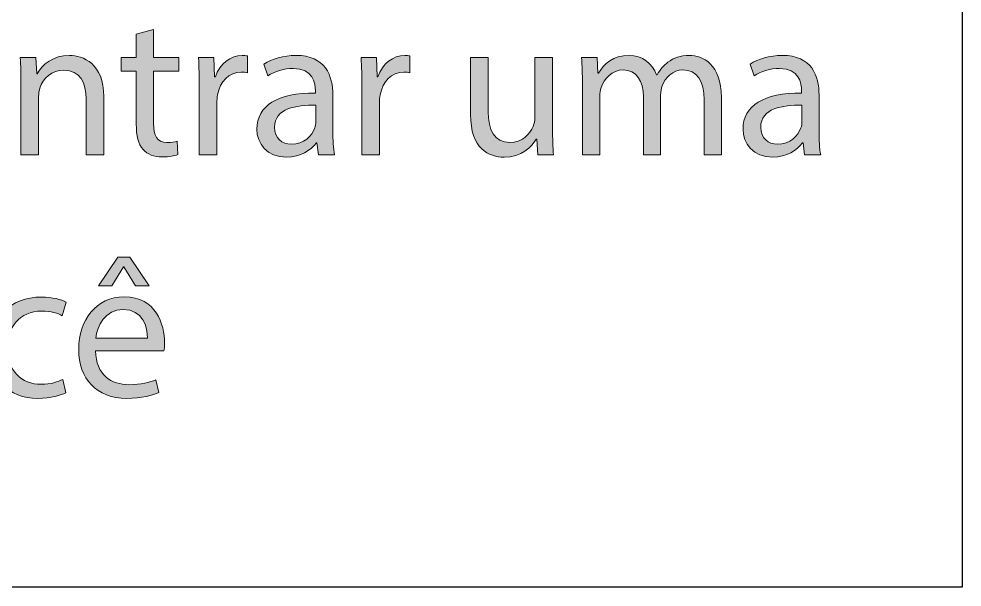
# Model space of a CAD drawing. Header units: inches. Extents: x -507 to 1392, y -754 to 68.
# Drawn here: x 1138.83 to 1185.7, y -416.18 to -387.93 of the extents above; entities that cross this region are included whole.
import ezdxf

# ---------------------------------------------------------------- set-up
doc = ezdxf.new("R2010")
doc.units = ezdxf.units.IN
doc.header["$MEASUREMENT"] = 0
doc.layers.add('back', color=7, linetype='Continuous')
picture_1 = doc.add_image_def('image45.png', size_in_pixel=(730, 767))

# ---------------------------------------------------------------- blocks, each defined once
blk = doc.blocks.new('block 114')
at = {"layer": 'back'}
image = blk.add_image(picture_1, insert=(1010.5, -416.178), size_in_units=(175.2, 184.08), dxfattribs=at)
blk = doc.blocks.new('block 164')
at = {"layer": 'back', "true_color": 0x231f20}
h = blk.add_hatch(color=250, dxfattribs=at)
h.dxf.hatch_style = 2
edge = h.paths.add_edge_path()
edge.add_spline(control_points=[(1145.522, -388.47), (1145.522, -388.47), (1145.522, -389.859), (1145.522, -389.859), (1145.522, -389.859), (1146.781, -389.859), (1146.781, -389.859), (1146.781, -389.859), (1146.781, -390.529), (1146.781, -390.529), (1146.781, -390.529), (1145.522, -390.529), (1145.522, -390.529), (1145.522, -390.529), (1145.522, -393.138), (1145.522, -393.138), (1145.522, -393.737), (1145.692, -394.077), (1146.182, -394.077), (1146.412, -394.077), (1146.582, -394.047), (1146.691, -394.017), (1146.691, -394.017), (1146.731, -394.677), (1146.731, -394.677), (1146.562, -394.747), (1146.292, -394.797), (1145.952, -394.797), (1145.542, -394.797), (1145.213, -394.667), (1145.003, -394.427), (1144.753, -394.167), (1144.663, -393.737), (1144.663, -393.167), (1144.663, -393.167), (1144.663, -390.529), (1144.663, -390.529), (1144.663, -390.529), (1143.913, -390.529), (1143.913, -390.529), (1143.913, -390.529), (1143.913, -389.859), (1143.913, -389.859), (1143.913, -389.859), (1144.663, -389.859), (1144.663, -389.859), (1144.663, -389.859), (1144.663, -388.7), (1144.663, -388.7), (1144.663, -388.7), (1145.522, -388.47), (1145.522, -388.47)], knot_values=[0, 0, 0, 0, 1, 1, 1, 2, 2, 2, 3, 3, 3, 4, 4, 4, 5, 5, 5, 6, 6, 6, 7, 7, 7, 8, 8, 8, 9, 9, 9, 10, 10, 10, 11, 11, 11, 12, 12, 12, 13, 13, 13, 14, 14, 14, 15, 15, 15, 16, 16, 16, 17, 17, 17, 17], degree=3, periodic=1)
h = blk.add_hatch(color=250, dxfattribs=at)
h.dxf.hatch_style = 2
edge = h.paths.add_edge_path()
edge.add_spline(control_points=[(1138.933, -391.169), (1138.933, -390.669), (1138.923, -390.259), (1138.893, -389.859), (1138.893, -389.859), (1139.672, -389.859), (1139.672, -389.859), (1139.672, -389.859), (1139.723, -390.659), (1139.723, -390.659), (1139.723, -390.659), (1139.742, -390.659), (1139.742, -390.659), (1139.982, -390.199), (1140.542, -389.75), (1141.342, -389.75), (1142.011, -389.75), (1143.051, -390.149), (1143.051, -391.809), (1143.051, -391.809), (1143.051, -394.697), (1143.051, -394.697), (1143.051, -394.697), (1142.171, -394.697), (1142.171, -394.697), (1142.171, -394.697), (1142.171, -391.908), (1142.171, -391.908), (1142.171, -391.129), (1141.881, -390.479), (1141.052, -390.479), (1140.472, -390.479), (1140.022, -390.889), (1139.872, -391.378), (1139.832, -391.489), (1139.812, -391.639), (1139.812, -391.789), (1139.812, -391.789), (1139.812, -394.697), (1139.812, -394.697), (1139.812, -394.697), (1138.933, -394.697), (1138.933, -394.697), (1138.933, -394.697), (1138.933, -391.169), (1138.933, -391.169)], knot_values=[0, 0, 0, 0, 1, 1, 1, 2, 2, 2, 3, 3, 3, 4, 4, 4, 5, 5, 5, 6, 6, 6, 7, 7, 7, 8, 8, 8, 9, 9, 9, 10, 10, 10, 11, 11, 11, 12, 12, 12, 13, 13, 13, 14, 14, 14, 15, 15, 15, 15], degree=3, periodic=1)
h = blk.add_hatch(color=250, dxfattribs=at)
h.dxf.hatch_style = 2
edge = h.paths.add_edge_path()
edge.add_spline(control_points=[(1147.793, -391.369), (1147.793, -390.799), (1147.783, -390.309), (1147.753, -389.859), (1147.753, -389.859), (1148.522, -389.859), (1148.522, -389.859), (1148.522, -389.859), (1148.553, -390.809), (1148.553, -390.809), (1148.553, -390.809), (1148.593, -390.809), (1148.593, -390.809), (1148.812, -390.159), (1149.342, -389.75), (1149.932, -389.75), (1150.032, -389.75), (1150.102, -389.759), (1150.182, -389.779), (1150.182, -389.779), (1150.182, -390.609), (1150.182, -390.609), (1150.092, -390.589), (1150.002, -390.579), (1149.882, -390.579), (1149.263, -390.579), (1148.822, -391.049), (1148.702, -391.708), (1148.683, -391.828), (1148.662, -391.968), (1148.662, -392.118), (1148.662, -392.118), (1148.662, -394.697), (1148.662, -394.697), (1148.662, -394.697), (1147.793, -394.697), (1147.793, -394.697), (1147.793, -394.697), (1147.793, -391.369), (1147.793, -391.369)], knot_values=[0, 0, 0, 0, 1, 1, 1, 2, 2, 2, 3, 3, 3, 4, 4, 4, 5, 5, 5, 6, 6, 6, 7, 7, 7, 8, 8, 8, 9, 9, 9, 10, 10, 10, 11, 11, 11, 12, 12, 12, 13, 13, 13, 13], degree=3, periodic=1)
h = blk.add_hatch(color=250, dxfattribs=at)
h.dxf.hatch_style = 2
edge = h.paths.add_edge_path()
edge.add_spline(control_points=[(1153.712, -394.697), (1153.712, -394.697), (1153.642, -394.087), (1153.642, -394.087), (1153.642, -394.087), (1153.612, -394.087), (1153.612, -394.087), (1153.342, -394.467), (1152.822, -394.807), (1152.133, -394.807), (1151.153, -394.807), (1150.653, -394.117), (1150.653, -393.417), (1150.653, -392.248), (1151.693, -391.608), (1153.562, -391.619), (1153.562, -391.619), (1153.562, -391.519), (1153.562, -391.519), (1153.562, -391.119), (1153.452, -390.399), (1152.463, -390.399), (1152.013, -390.399), (1151.543, -390.539), (1151.203, -390.759), (1151.203, -390.759), (1151.003, -390.179), (1151.003, -390.179), (1151.403, -389.919), (1151.982, -389.75), (1152.593, -389.75), (1154.071, -389.75), (1154.432, -390.759), (1154.432, -391.729), (1154.432, -391.729), (1154.432, -393.538), (1154.432, -393.538), (1154.432, -393.957), (1154.451, -394.367), (1154.512, -394.697), (1154.512, -394.697), (1153.712, -394.697), (1153.712, -394.697)], knot_values=[0, 0, 0, 0, 1, 1, 1, 2, 2, 2, 3, 3, 3, 4, 4, 4, 5, 5, 5, 6, 6, 6, 7, 7, 7, 8, 8, 8, 9, 9, 9, 10, 10, 10, 11, 11, 11, 12, 12, 12, 13, 13, 13, 14, 14, 14, 14], degree=3, periodic=1)
edge = h.paths.add_edge_path()
edge.add_spline(control_points=[(1153.582, -392.228), (1152.622, -392.208), (1151.533, -392.378), (1151.533, -393.317), (1151.533, -393.887), (1151.913, -394.157), (1152.362, -394.157), (1152.992, -394.157), (1153.392, -393.757), (1153.532, -393.348), (1153.562, -393.257), (1153.582, -393.158), (1153.582, -393.068), (1153.582, -393.068), (1153.582, -392.228), (1153.582, -392.228)], knot_values=[0, 0, 0, 0, 1, 1, 1, 2, 2, 2, 3, 3, 3, 4, 4, 4, 5, 5, 5, 5], degree=3, periodic=1)
h = blk.add_hatch(color=250, dxfattribs=at)
h.dxf.hatch_style = 2
edge = h.paths.add_edge_path()
edge.add_spline(control_points=[(1155.873, -391.369), (1155.873, -390.799), (1155.863, -390.309), (1155.833, -389.859), (1155.833, -389.859), (1156.603, -389.859), (1156.603, -389.859), (1156.603, -389.859), (1156.633, -390.809), (1156.633, -390.809), (1156.633, -390.809), (1156.673, -390.809), (1156.673, -390.809), (1156.893, -390.159), (1157.422, -389.75), (1158.012, -389.75), (1158.112, -389.75), (1158.182, -389.759), (1158.262, -389.779), (1158.262, -389.779), (1158.262, -390.609), (1158.262, -390.609), (1158.172, -390.589), (1158.082, -390.579), (1157.962, -390.579), (1157.343, -390.579), (1156.902, -391.049), (1156.782, -391.708), (1156.763, -391.828), (1156.742, -391.968), (1156.742, -392.118), (1156.742, -392.118), (1156.742, -394.697), (1156.742, -394.697), (1156.742, -394.697), (1155.873, -394.697), (1155.873, -394.697), (1155.873, -394.697), (1155.873, -391.369), (1155.873, -391.369)], knot_values=[0, 0, 0, 0, 1, 1, 1, 2, 2, 2, 3, 3, 3, 4, 4, 4, 5, 5, 5, 6, 6, 6, 7, 7, 7, 8, 8, 8, 9, 9, 9, 10, 10, 10, 11, 11, 11, 12, 12, 12, 13, 13, 13, 13], degree=3, periodic=1)
h = blk.add_hatch(color=250, dxfattribs=at)
h.dxf.hatch_style = 2
edge = h.paths.add_edge_path()
edge.add_spline(control_points=[(1165.351, -393.377), (1165.351, -393.877), (1165.36, -394.317), (1165.391, -394.697), (1165.391, -394.697), (1164.611, -394.697), (1164.611, -394.697), (1164.611, -394.697), (1164.562, -393.907), (1164.562, -393.907), (1164.562, -393.907), (1164.541, -393.907), (1164.541, -393.907), (1164.312, -394.297), (1163.802, -394.807), (1162.942, -394.807), (1162.183, -394.807), (1161.272, -394.387), (1161.272, -392.688), (1161.272, -392.688), (1161.272, -389.859), (1161.272, -389.859), (1161.272, -389.859), (1162.152, -389.859), (1162.152, -389.859), (1162.152, -389.859), (1162.152, -392.538), (1162.152, -392.538), (1162.152, -393.458), (1162.433, -394.077), (1163.231, -394.077), (1163.821, -394.077), (1164.231, -393.667), (1164.392, -393.277), (1164.441, -393.147), (1164.471, -392.988), (1164.471, -392.828), (1164.471, -392.828), (1164.471, -389.859), (1164.471, -389.859), (1164.471, -389.859), (1165.351, -389.859), (1165.351, -389.859), (1165.351, -389.859), (1165.351, -393.377), (1165.351, -393.377)], knot_values=[0, 0, 0, 0, 1, 1, 1, 2, 2, 2, 3, 3, 3, 4, 4, 4, 5, 5, 5, 6, 6, 6, 7, 7, 7, 8, 8, 8, 9, 9, 9, 10, 10, 10, 11, 11, 11, 12, 12, 12, 13, 13, 13, 14, 14, 14, 15, 15, 15, 15], degree=3, periodic=1)
h = blk.add_hatch(color=250, dxfattribs=at)
h.dxf.hatch_style = 2
edge = h.paths.add_edge_path()
edge.add_spline(control_points=[(1166.832, -391.169), (1166.832, -390.669), (1166.822, -390.259), (1166.792, -389.859), (1166.792, -389.859), (1167.562, -389.859), (1167.562, -389.859), (1167.562, -389.859), (1167.602, -390.639), (1167.602, -390.639), (1167.602, -390.639), (1167.632, -390.639), (1167.632, -390.639), (1167.901, -390.179), (1168.352, -389.75), (1169.15, -389.75), (1169.811, -389.75), (1170.311, -390.149), (1170.521, -390.719), (1170.521, -390.719), (1170.54, -390.719), (1170.54, -390.719), (1170.69, -390.449), (1170.88, -390.239), (1171.08, -390.089), (1171.37, -389.87), (1171.689, -389.75), (1172.149, -389.75), (1172.789, -389.75), (1173.738, -390.169), (1173.738, -391.848), (1173.738, -391.848), (1173.738, -394.697), (1173.738, -394.697), (1173.738, -394.697), (1172.879, -394.697), (1172.879, -394.697), (1172.879, -394.697), (1172.879, -391.958), (1172.879, -391.958), (1172.879, -391.029), (1172.539, -390.469), (1171.829, -390.469), (1171.33, -390.469), (1170.939, -390.839), (1170.79, -391.269), (1170.75, -391.389), (1170.72, -391.548), (1170.72, -391.708), (1170.72, -391.708), (1170.72, -394.697), (1170.72, -394.697), (1170.72, -394.697), (1169.86, -394.697), (1169.86, -394.697), (1169.86, -394.697), (1169.86, -391.798), (1169.86, -391.798), (1169.86, -391.029), (1169.521, -390.469), (1168.851, -390.469), (1168.302, -390.469), (1167.901, -390.909), (1167.762, -391.349), (1167.712, -391.479), (1167.691, -391.628), (1167.691, -391.778), (1167.691, -391.778), (1167.691, -394.697), (1167.691, -394.697), (1167.691, -394.697), (1166.832, -394.697), (1166.832, -394.697), (1166.832, -394.697), (1166.832, -391.169), (1166.832, -391.169)], knot_values=[0, 0, 0, 0, 1, 1, 1, 2, 2, 2, 3, 3, 3, 4, 4, 4, 5, 5, 5, 6, 6, 6, 7, 7, 7, 8, 8, 8, 9, 9, 9, 10, 10, 10, 11, 11, 11, 12, 12, 12, 13, 13, 13, 14, 14, 14, 15, 15, 15, 16, 16, 16, 17, 17, 17, 18, 18, 18, 19, 19, 19, 20, 20, 20, 21, 21, 21, 22, 22, 22, 23, 23, 23, 24, 24, 24, 25, 25, 25, 25], degree=3, periodic=1)
h = blk.add_hatch(color=250, dxfattribs=at)
h.dxf.hatch_style = 2
edge = h.paths.add_edge_path()
edge.add_spline(control_points=[(1177.871, -394.697), (1177.871, -394.697), (1177.801, -394.087), (1177.801, -394.087), (1177.801, -394.087), (1177.771, -394.087), (1177.771, -394.087), (1177.501, -394.467), (1176.981, -394.807), (1176.292, -394.807), (1175.312, -394.807), (1174.812, -394.117), (1174.812, -393.417), (1174.812, -392.248), (1175.853, -391.608), (1177.721, -391.619), (1177.721, -391.619), (1177.721, -391.519), (1177.721, -391.519), (1177.721, -391.119), (1177.611, -390.399), (1176.622, -390.399), (1176.172, -390.399), (1175.702, -390.539), (1175.362, -390.759), (1175.362, -390.759), (1175.162, -390.179), (1175.162, -390.179), (1175.562, -389.919), (1176.142, -389.75), (1176.752, -389.75), (1178.23, -389.75), (1178.591, -390.759), (1178.591, -391.729), (1178.591, -391.729), (1178.591, -393.538), (1178.591, -393.538), (1178.591, -393.957), (1178.61, -394.367), (1178.671, -394.697), (1178.671, -394.697), (1177.871, -394.697), (1177.871, -394.697)], knot_values=[0, 0, 0, 0, 1, 1, 1, 2, 2, 2, 3, 3, 3, 4, 4, 4, 5, 5, 5, 6, 6, 6, 7, 7, 7, 8, 8, 8, 9, 9, 9, 10, 10, 10, 11, 11, 11, 12, 12, 12, 13, 13, 13, 14, 14, 14, 14], degree=3, periodic=1)
edge = h.paths.add_edge_path()
edge.add_spline(control_points=[(1177.741, -392.228), (1176.781, -392.208), (1175.692, -392.378), (1175.692, -393.317), (1175.692, -393.887), (1176.072, -394.157), (1176.521, -394.157), (1177.151, -394.157), (1177.551, -393.757), (1177.691, -393.348), (1177.721, -393.257), (1177.741, -393.158), (1177.741, -393.068), (1177.741, -393.068), (1177.741, -392.228), (1177.741, -392.228)], knot_values=[0, 0, 0, 0, 1, 1, 1, 2, 2, 2, 3, 3, 3, 4, 4, 4, 5, 5, 5, 5], degree=3, periodic=1)
h = blk.add_hatch(color=250, dxfattribs=at)
h.dxf.hatch_style = 2
edge = h.paths.add_edge_path()
edge.add_spline(control_points=[(1142.642, -404.438), (1142.661, -405.628), (1143.421, -406.117), (1144.301, -406.117), (1144.93, -406.117), (1145.31, -406.008), (1145.64, -405.867), (1145.64, -405.867), (1145.789, -406.497), (1145.789, -406.497), (1145.479, -406.637), (1144.95, -406.797), (1144.181, -406.797), (1142.691, -406.797), (1141.802, -405.817), (1141.802, -404.358), (1141.802, -402.899), (1142.661, -401.75), (1144.07, -401.75), (1145.649, -401.75), (1146.069, -403.139), (1146.069, -404.028), (1146.069, -404.208), (1146.05, -404.349), (1146.039, -404.438), (1146.039, -404.438), (1142.642, -404.438), (1142.642, -404.438)], knot_values=[0, 0, 0, 0, 1, 1, 1, 2, 2, 2, 3, 3, 3, 4, 4, 4, 5, 5, 5, 6, 6, 6, 7, 7, 7, 8, 8, 8, 9, 9, 9, 9], degree=3, periodic=1)
edge = h.paths.add_edge_path()
edge.add_spline(control_points=[(1145.22, -403.809), (1145.229, -403.249), (1144.99, -402.38), (1144, -402.38), (1143.111, -402.38), (1142.721, -403.199), (1142.651, -403.809), (1142.651, -403.809), (1145.22, -403.809), (1145.22, -403.809)], knot_values=[0, 0, 0, 0, 1, 1, 1, 2, 2, 2, 3, 3, 3, 3], degree=3, periodic=1)
h.paths.add_polyline_path([(1144.34, -399.771), (1145.3, -401.2), (1144.63, -401.2), (1144.051, -400.251), (1144.03, -400.251), (1143.451, -401.2), (1142.791, -401.2), (1143.74, -399.771)])
h = blk.add_hatch(color=250, dxfattribs=at)
h.dxf.hatch_style = 2
edge = h.paths.add_edge_path()
edge.add_spline(control_points=[(1141.16, -406.518), (1140.931, -406.637), (1140.421, -406.797), (1139.771, -406.797), (1138.312, -406.797), (1137.362, -405.808), (1137.362, -404.328), (1137.362, -402.839), (1138.382, -401.76), (1139.961, -401.76), (1140.48, -401.76), (1140.94, -401.89), (1141.18, -402.01), (1141.18, -402.01), (1140.98, -402.689), (1140.98, -402.689), (1140.771, -402.569), (1140.44, -402.459), (1139.961, -402.459), (1138.852, -402.459), (1138.252, -403.279), (1138.252, -404.288), (1138.252, -405.408), (1138.972, -406.098), (1139.931, -406.098), (1140.431, -406.098), (1140.761, -405.968), (1141.01, -405.857), (1141.01, -405.857), (1141.16, -406.518), (1141.16, -406.518)], knot_values=[0, 0, 0, 0, 1, 1, 1, 2, 2, 2, 3, 3, 3, 4, 4, 4, 5, 5, 5, 6, 6, 6, 7, 7, 7, 8, 8, 8, 9, 9, 9, 10, 10, 10, 10], degree=3, periodic=1)
at = {"layer": 'back', "lineweight": 0}
blk.add_lwpolyline([(1144.34, -399.771), (1145.3, -401.2), (1144.63, -401.2), (1144.051, -400.251), (1144.03, -400.251), (1143.451, -401.2), (1142.791, -401.2), (1143.74, -399.771), (1144.34, -399.771)], dxfattribs=at)
for points, knots in [([(1145.522, -388.47), (1145.522, -388.47), (1145.522, -389.859), (1145.522, -389.859), (1145.522, -389.859), (1146.781, -389.859), (1146.781, -389.859), (1146.781, -389.859), (1146.781, -390.529), (1146.781, -390.529), (1146.781, -390.529), (1145.522, -390.529), (1145.522, -390.529), (1145.522, -390.529), (1145.522, -393.138), (1145.522, -393.138), (1145.522, -393.737), (1145.692, -394.077), (1146.182, -394.077), (1146.412, -394.077), (1146.582, -394.047), (1146.691, -394.017), (1146.691, -394.017), (1146.731, -394.677), (1146.731, -394.677), (1146.562, -394.747), (1146.292, -394.797), (1145.952, -394.797), (1145.542, -394.797), (1145.213, -394.667), (1145.003, -394.427), (1144.753, -394.167), (1144.663, -393.737), (1144.663, -393.167), (1144.663, -393.167), (1144.663, -390.529), (1144.663, -390.529), (1144.663, -390.529), (1143.913, -390.529), (1143.913, -390.529), (1143.913, -390.529), (1143.913, -389.859), (1143.913, -389.859), (1143.913, -389.859), (1144.663, -389.859), (1144.663, -389.859), (1144.663, -389.859), (1144.663, -388.7), (1144.663, -388.7), (1144.663, -388.7), (1145.522, -388.47), (1145.522, -388.47)], [0, 0, 0, 0, 1, 1, 1, 2, 2, 2, 3, 3, 3, 4, 4, 4, 5, 5, 5, 6, 6, 6, 7, 7, 7, 8, 8, 8, 9, 9, 9, 10, 10, 10, 11, 11, 11, 12, 12, 12, 13, 13, 13, 14, 14, 14, 15, 15, 15, 16, 16, 16, 17, 17, 17, 17]), ([(1138.933, -391.169), (1138.933, -390.669), (1138.923, -390.259), (1138.893, -389.859), (1138.893, -389.859), (1139.672, -389.859), (1139.672, -389.859), (1139.672, -389.859), (1139.723, -390.659), (1139.723, -390.659), (1139.723, -390.659), (1139.742, -390.659), (1139.742, -390.659), (1139.982, -390.199), (1140.542, -389.75), (1141.342, -389.75), (1142.011, -389.75), (1143.051, -390.149), (1143.051, -391.809), (1143.051, -391.809), (1143.051, -394.697), (1143.051, -394.697), (1143.051, -394.697), (1142.171, -394.697), (1142.171, -394.697), (1142.171, -394.697), (1142.171, -391.908), (1142.171, -391.908), (1142.171, -391.129), (1141.881, -390.479), (1141.052, -390.479), (1140.472, -390.479), (1140.022, -390.889), (1139.872, -391.378), (1139.832, -391.489), (1139.812, -391.639), (1139.812, -391.789), (1139.812, -391.789), (1139.812, -394.697), (1139.812, -394.697), (1139.812, -394.697), (1138.933, -394.697), (1138.933, -394.697), (1138.933, -394.697), (1138.933, -391.169), (1138.933, -391.169)], [0, 0, 0, 0, 1, 1, 1, 2, 2, 2, 3, 3, 3, 4, 4, 4, 5, 5, 5, 6, 6, 6, 7, 7, 7, 8, 8, 8, 9, 9, 9, 10, 10, 10, 11, 11, 11, 12, 12, 12, 13, 13, 13, 14, 14, 14, 15, 15, 15, 15]), ([(1147.793, -391.369), (1147.793, -390.799), (1147.783, -390.309), (1147.753, -389.859), (1147.753, -389.859), (1148.522, -389.859), (1148.522, -389.859), (1148.522, -389.859), (1148.553, -390.809), (1148.553, -390.809), (1148.553, -390.809), (1148.593, -390.809), (1148.593, -390.809), (1148.812, -390.159), (1149.342, -389.75), (1149.932, -389.75), (1150.032, -389.75), (1150.102, -389.759), (1150.182, -389.779), (1150.182, -389.779), (1150.182, -390.609), (1150.182, -390.609), (1150.092, -390.589), (1150.002, -390.579), (1149.882, -390.579), (1149.263, -390.579), (1148.822, -391.049), (1148.702, -391.708), (1148.683, -391.828), (1148.662, -391.968), (1148.662, -392.118), (1148.662, -392.118), (1148.662, -394.697), (1148.662, -394.697), (1148.662, -394.697), (1147.793, -394.697), (1147.793, -394.697), (1147.793, -394.697), (1147.793, -391.369), (1147.793, -391.369)], [0, 0, 0, 0, 1, 1, 1, 2, 2, 2, 3, 3, 3, 4, 4, 4, 5, 5, 5, 6, 6, 6, 7, 7, 7, 8, 8, 8, 9, 9, 9, 10, 10, 10, 11, 11, 11, 12, 12, 12, 13, 13, 13, 13]), ([(1153.712, -394.697), (1153.712, -394.697), (1153.642, -394.087), (1153.642, -394.087), (1153.642, -394.087), (1153.612, -394.087), (1153.612, -394.087), (1153.342, -394.467), (1152.822, -394.807), (1152.133, -394.807), (1151.153, -394.807), (1150.653, -394.117), (1150.653, -393.417), (1150.653, -392.248), (1151.693, -391.608), (1153.562, -391.619), (1153.562, -391.619), (1153.562, -391.519), (1153.562, -391.519), (1153.562, -391.119), (1153.452, -390.399), (1152.463, -390.399), (1152.013, -390.399), (1151.543, -390.539), (1151.203, -390.759), (1151.203, -390.759), (1151.003, -390.179), (1151.003, -390.179), (1151.403, -389.919), (1151.982, -389.75), (1152.593, -389.75), (1154.071, -389.75), (1154.432, -390.759), (1154.432, -391.729), (1154.432, -391.729), (1154.432, -393.538), (1154.432, -393.538), (1154.432, -393.957), (1154.451, -394.367), (1154.512, -394.697), (1154.512, -394.697), (1153.712, -394.697), (1153.712, -394.697)], [0, 0, 0, 0, 1, 1, 1, 2, 2, 2, 3, 3, 3, 4, 4, 4, 5, 5, 5, 6, 6, 6, 7, 7, 7, 8, 8, 8, 9, 9, 9, 10, 10, 10, 11, 11, 11, 12, 12, 12, 13, 13, 13, 14, 14, 14, 14]), ([(1155.873, -391.369), (1155.873, -390.799), (1155.863, -390.309), (1155.833, -389.859), (1155.833, -389.859), (1156.603, -389.859), (1156.603, -389.859), (1156.603, -389.859), (1156.633, -390.809), (1156.633, -390.809), (1156.633, -390.809), (1156.673, -390.809), (1156.673, -390.809), (1156.893, -390.159), (1157.422, -389.75), (1158.012, -389.75), (1158.112, -389.75), (1158.182, -389.759), (1158.262, -389.779), (1158.262, -389.779), (1158.262, -390.609), (1158.262, -390.609), (1158.172, -390.589), (1158.082, -390.579), (1157.962, -390.579), (1157.343, -390.579), (1156.902, -391.049), (1156.782, -391.708), (1156.763, -391.828), (1156.742, -391.968), (1156.742, -392.118), (1156.742, -392.118), (1156.742, -394.697), (1156.742, -394.697), (1156.742, -394.697), (1155.873, -394.697), (1155.873, -394.697), (1155.873, -394.697), (1155.873, -391.369), (1155.873, -391.369)], [0, 0, 0, 0, 1, 1, 1, 2, 2, 2, 3, 3, 3, 4, 4, 4, 5, 5, 5, 6, 6, 6, 7, 7, 7, 8, 8, 8, 9, 9, 9, 10, 10, 10, 11, 11, 11, 12, 12, 12, 13, 13, 13, 13]), ([(1165.351, -393.377), (1165.351, -393.877), (1165.36, -394.317), (1165.391, -394.697), (1165.391, -394.697), (1164.611, -394.697), (1164.611, -394.697), (1164.611, -394.697), (1164.562, -393.907), (1164.562, -393.907), (1164.562, -393.907), (1164.541, -393.907), (1164.541, -393.907), (1164.312, -394.297), (1163.802, -394.807), (1162.942, -394.807), (1162.183, -394.807), (1161.272, -394.387), (1161.272, -392.688), (1161.272, -392.688), (1161.272, -389.859), (1161.272, -389.859), (1161.272, -389.859), (1162.152, -389.859), (1162.152, -389.859), (1162.152, -389.859), (1162.152, -392.538), (1162.152, -392.538), (1162.152, -393.458), (1162.433, -394.077), (1163.231, -394.077), (1163.821, -394.077), (1164.231, -393.667), (1164.392, -393.277), (1164.441, -393.147), (1164.471, -392.988), (1164.471, -392.828), (1164.471, -392.828), (1164.471, -389.859), (1164.471, -389.859), (1164.471, -389.859), (1165.351, -389.859), (1165.351, -389.859), (1165.351, -389.859), (1165.351, -393.377), (1165.351, -393.377)], [0, 0, 0, 0, 1, 1, 1, 2, 2, 2, 3, 3, 3, 4, 4, 4, 5, 5, 5, 6, 6, 6, 7, 7, 7, 8, 8, 8, 9, 9, 9, 10, 10, 10, 11, 11, 11, 12, 12, 12, 13, 13, 13, 14, 14, 14, 15, 15, 15, 15]), ([(1166.832, -391.169), (1166.832, -390.669), (1166.822, -390.259), (1166.792, -389.859), (1166.792, -389.859), (1167.562, -389.859), (1167.562, -389.859), (1167.562, -389.859), (1167.602, -390.639), (1167.602, -390.639), (1167.602, -390.639), (1167.632, -390.639), (1167.632, -390.639), (1167.901, -390.179), (1168.352, -389.75), (1169.15, -389.75), (1169.811, -389.75), (1170.311, -390.149), (1170.521, -390.719), (1170.521, -390.719), (1170.54, -390.719), (1170.54, -390.719), (1170.69, -390.449), (1170.88, -390.239), (1171.08, -390.089), (1171.37, -389.87), (1171.689, -389.75), (1172.149, -389.75), (1172.789, -389.75), (1173.738, -390.169), (1173.738, -391.848), (1173.738, -391.848), (1173.738, -394.697), (1173.738, -394.697), (1173.738, -394.697), (1172.879, -394.697), (1172.879, -394.697), (1172.879, -394.697), (1172.879, -391.958), (1172.879, -391.958), (1172.879, -391.029), (1172.539, -390.469), (1171.829, -390.469), (1171.33, -390.469), (1170.939, -390.839), (1170.79, -391.269), (1170.75, -391.389), (1170.72, -391.548), (1170.72, -391.708), (1170.72, -391.708), (1170.72, -394.697), (1170.72, -394.697), (1170.72, -394.697), (1169.86, -394.697), (1169.86, -394.697), (1169.86, -394.697), (1169.86, -391.798), (1169.86, -391.798), (1169.86, -391.029), (1169.521, -390.469), (1168.851, -390.469), (1168.302, -390.469), (1167.901, -390.909), (1167.762, -391.349), (1167.712, -391.479), (1167.691, -391.628), (1167.691, -391.778), (1167.691, -391.778), (1167.691, -394.697), (1167.691, -394.697), (1167.691, -394.697), (1166.832, -394.697), (1166.832, -394.697), (1166.832, -394.697), (1166.832, -391.169), (1166.832, -391.169)], [0, 0, 0, 0, 1, 1, 1, 2, 2, 2, 3, 3, 3, 4, 4, 4, 5, 5, 5, 6, 6, 6, 7, 7, 7, 8, 8, 8, 9, 9, 9, 10, 10, 10, 11, 11, 11, 12, 12, 12, 13, 13, 13, 14, 14, 14, 15, 15, 15, 16, 16, 16, 17, 17, 17, 18, 18, 18, 19, 19, 19, 20, 20, 20, 21, 21, 21, 22, 22, 22, 23, 23, 23, 24, 24, 24, 25, 25, 25, 25]), ([(1177.871, -394.697), (1177.871, -394.697), (1177.801, -394.087), (1177.801, -394.087), (1177.801, -394.087), (1177.771, -394.087), (1177.771, -394.087), (1177.501, -394.467), (1176.981, -394.807), (1176.292, -394.807), (1175.312, -394.807), (1174.812, -394.117), (1174.812, -393.417), (1174.812, -392.248), (1175.853, -391.608), (1177.721, -391.619), (1177.721, -391.619), (1177.721, -391.519), (1177.721, -391.519), (1177.721, -391.119), (1177.611, -390.399), (1176.622, -390.399), (1176.172, -390.399), (1175.702, -390.539), (1175.362, -390.759), (1175.362, -390.759), (1175.162, -390.179), (1175.162, -390.179), (1175.562, -389.919), (1176.142, -389.75), (1176.752, -389.75), (1178.23, -389.75), (1178.591, -390.759), (1178.591, -391.729), (1178.591, -391.729), (1178.591, -393.538), (1178.591, -393.538), (1178.591, -393.957), (1178.61, -394.367), (1178.671, -394.697), (1178.671, -394.697), (1177.871, -394.697), (1177.871, -394.697)], [0, 0, 0, 0, 1, 1, 1, 2, 2, 2, 3, 3, 3, 4, 4, 4, 5, 5, 5, 6, 6, 6, 7, 7, 7, 8, 8, 8, 9, 9, 9, 10, 10, 10, 11, 11, 11, 12, 12, 12, 13, 13, 13, 14, 14, 14, 14]), ([(1153.582, -392.228), (1152.622, -392.208), (1151.533, -392.378), (1151.533, -393.317), (1151.533, -393.887), (1151.913, -394.157), (1152.362, -394.157), (1152.992, -394.157), (1153.392, -393.757), (1153.532, -393.348), (1153.562, -393.257), (1153.582, -393.158), (1153.582, -393.068), (1153.582, -393.068), (1153.582, -392.228), (1153.582, -392.228)], [0, 0, 0, 0, 1, 1, 1, 2, 2, 2, 3, 3, 3, 4, 4, 4, 5, 5, 5, 5]), ([(1177.741, -392.228), (1176.781, -392.208), (1175.692, -392.378), (1175.692, -393.317), (1175.692, -393.887), (1176.072, -394.157), (1176.521, -394.157), (1177.151, -394.157), (1177.551, -393.757), (1177.691, -393.348), (1177.721, -393.257), (1177.741, -393.158), (1177.741, -393.068), (1177.741, -393.068), (1177.741, -392.228), (1177.741, -392.228)], [0, 0, 0, 0, 1, 1, 1, 2, 2, 2, 3, 3, 3, 4, 4, 4, 5, 5, 5, 5]), ([(1141.16, -406.518), (1140.931, -406.637), (1140.421, -406.797), (1139.771, -406.797), (1138.312, -406.797), (1137.362, -405.808), (1137.362, -404.328), (1137.362, -402.839), (1138.382, -401.76), (1139.961, -401.76), (1140.48, -401.76), (1140.94, -401.89), (1141.18, -402.01), (1141.18, -402.01), (1140.98, -402.689), (1140.98, -402.689), (1140.771, -402.569), (1140.44, -402.459), (1139.961, -402.459), (1138.852, -402.459), (1138.252, -403.279), (1138.252, -404.288), (1138.252, -405.408), (1138.972, -406.098), (1139.931, -406.098), (1140.431, -406.098), (1140.761, -405.968), (1141.01, -405.857), (1141.01, -405.857), (1141.16, -406.518), (1141.16, -406.518)], [0, 0, 0, 0, 1, 1, 1, 2, 2, 2, 3, 3, 3, 4, 4, 4, 5, 5, 5, 6, 6, 6, 7, 7, 7, 8, 8, 8, 9, 9, 9, 10, 10, 10, 10]), ([(1142.642, -404.438), (1142.661, -405.628), (1143.421, -406.117), (1144.301, -406.117), (1144.93, -406.117), (1145.31, -406.008), (1145.64, -405.867), (1145.64, -405.867), (1145.789, -406.497), (1145.789, -406.497), (1145.479, -406.637), (1144.95, -406.797), (1144.181, -406.797), (1142.691, -406.797), (1141.802, -405.817), (1141.802, -404.358), (1141.802, -402.899), (1142.661, -401.75), (1144.07, -401.75), (1145.649, -401.75), (1146.069, -403.139), (1146.069, -404.028), (1146.069, -404.208), (1146.05, -404.349), (1146.039, -404.438), (1146.039, -404.438), (1142.642, -404.438), (1142.642, -404.438)], [0, 0, 0, 0, 1, 1, 1, 2, 2, 2, 3, 3, 3, 4, 4, 4, 5, 5, 5, 6, 6, 6, 7, 7, 7, 8, 8, 8, 9, 9, 9, 9]), ([(1145.22, -403.809), (1145.229, -403.249), (1144.99, -402.38), (1144, -402.38), (1143.111, -402.38), (1142.721, -403.199), (1142.651, -403.809), (1142.651, -403.809), (1145.22, -403.809), (1145.22, -403.809)], [0, 0, 0, 0, 1, 1, 1, 2, 2, 2, 3, 3, 3, 3])]:
    blk.add_open_spline(points, degree=3, knots=knots, dxfattribs=at)

msp = doc.modelspace()

# ---------------------------------------------------------------- block references
at = {"layer": 'back'}
for name in ['block 114', 'block 164']:
    msp.add_blockref(name, (0, 0), dxfattribs=at)

doc.saveas('drawing.dxf')
